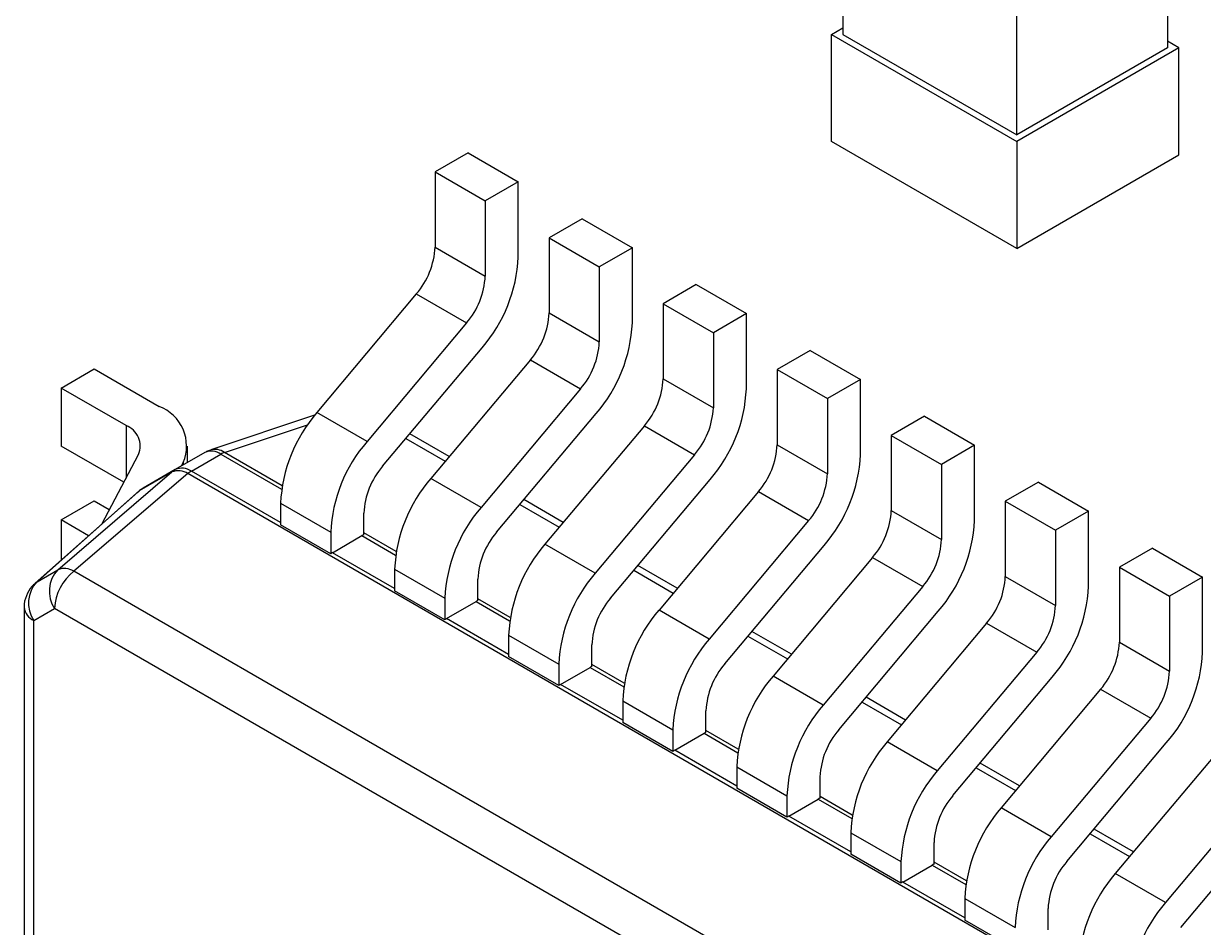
# Model space of a CAD drawing. Header units: millimetres. Extents: x -3 to 395, y 18 to 269.
# Drawn here: x 352.619 to 356.276, y 102.093 to 104.894 of the extents above; entities that cross this region are included whole.
import ezdxf

# ---------------------------------------------------------------- set-up
doc = ezdxf.new("R2010")
doc.units = ezdxf.units.MM

msp = doc.modelspace()

# ---------------------------------------------------------------- linework, layer by layer
at = {"color": 7, "linetype": 'Continuous', "lineweight": 25}
for p, q in [((355.1585, 105.4829), (355.1585, 104.8599)), ((356.1647, 105.4417), (356.1647, 104.8186)), ((355.6973, 104.5488), (355.6973, 105.1718)), ((355.1231, 104.8599), (355.1585, 104.8803)), ((355.1231, 104.8599), (355.6973, 104.5284)), ((355.1231, 104.5283), (355.1231, 104.8599)), ((355.1585, 104.8599), (355.6973, 104.5488)), ((356.2001, 104.8186), (356.1647, 104.839)), ((356.1647, 104.8186), (355.6973, 104.5488)), ((356.2001, 104.8186), (355.6973, 104.5284)), ((356.2001, 104.4871), (356.2001, 104.8186)), ((355.6973, 104.1969), (355.1231, 104.5283)), ((355.6973, 104.5284), (355.6973, 104.1969)), ((353.9968, 104.4934), (353.8942, 104.4342)), ((353.9968, 104.4934), (354.1523, 104.4036)), ((355.6973, 104.1969), (356.2001, 104.4871)), ((353.8942, 104.4342), (354.0498, 104.3444)), ((353.8942, 104.4342), (353.8942, 104.2014)), ((354.1523, 104.4036), (354.0498, 104.3444)), ((354.1523, 104.1708), (354.1523, 104.4036)), ((354.0498, 104.3444), (354.0498, 104.1116)), ((354.3503, 104.2893), (354.2478, 104.2301)), ((354.3503, 104.2893), (354.5059, 104.1995)), ((353.8942, 104.2014), (354.0498, 104.1116)), ((354.2478, 104.2301), (354.4033, 104.1403)), ((354.2478, 104.2301), (354.2478, 103.9973)), ((354.5059, 104.1995), (354.4033, 104.1403)), ((354.5059, 103.9667), (354.5059, 104.1995)), ((354.4033, 104.1403), (354.4033, 103.9075)), ((353.8361, 104.0561), (353.5277, 103.6887)), ((353.8361, 104.0561), (353.9916, 103.9663)), ((354.7039, 104.0852), (354.6013, 104.026)), ((354.7039, 104.0852), (354.8594, 103.9954)), ((354.6013, 104.026), (354.7569, 103.9362)), ((354.6013, 104.026), (354.6013, 103.7932)), ((354.2478, 103.9973), (354.4033, 103.9075)), ((354.8594, 103.9954), (354.7569, 103.9362)), ((354.8594, 103.7626), (354.8594, 103.9954)), ((353.9916, 103.9663), (353.6833, 103.5989)), ((354.7569, 103.9362), (354.7569, 103.7034)), ((353.7314, 103.5222), (354.0398, 103.8895)), ((355.0574, 103.8811), (354.9549, 103.8219)), ((355.0574, 103.8811), (355.213, 103.7913)), ((354.1896, 103.852), (353.8813, 103.4846)), ((354.1896, 103.852), (354.3452, 103.7622)), ((352.7346, 103.7645), (352.8371, 103.8237)), ((352.8371, 103.8237), (353.0387, 103.7073)), ((354.9549, 103.8219), (355.1104, 103.7321)), ((354.9549, 103.8219), (354.9549, 103.5891)), ((352.9362, 103.6481), (352.7346, 103.7645)), ((352.7346, 103.7645), (352.7346, 103.5849)), ((354.3452, 103.7622), (354.0368, 103.3948)), ((354.6013, 103.7932), (354.7569, 103.7034)), ((355.213, 103.7913), (355.1104, 103.7321)), ((355.213, 103.5585), (355.213, 103.7913)), ((355.1104, 103.7321), (355.1104, 103.4993)), ((353.6833, 103.5989), (353.5277, 103.6887)), ((353.5208, 103.6803), (353.1986, 103.573)), ((354.0849, 103.3181), (354.3933, 103.6854)), ((355.411, 103.677), (355.3084, 103.6178)), ((355.411, 103.677), (355.5665, 103.5872)), ((353.9381, 103.5524), (353.816, 103.6229)), ((354.5432, 103.6479), (354.2348, 103.2805)), ((354.5432, 103.6479), (354.6987, 103.5581)), ((355.3084, 103.6178), (355.464, 103.528)), ((355.3084, 103.6178), (355.3084, 103.385)), ((352.9292, 103.4725), (352.7346, 103.5849)), ((353.1266, 103.5337), (353.1266, 103.5849)), ((354.9549, 103.5891), (355.1104, 103.4993)), ((355.5665, 103.5872), (355.464, 103.528)), ((355.5665, 103.3544), (355.5665, 103.5872)), ((352.8607, 103.3432), (352.9748, 103.5587)), ((353.1802, 103.5647), (353.0889, 103.512)), ((353.1389, 103.507), (353.2302, 103.5598)), ((354.6987, 103.5581), (354.3904, 103.1907)), ((352.7248, 103.2018), (353.0784, 103.5045)), ((352.9784, 103.4467), (353.0784, 103.5045)), ((353.0889, 103.512), (352.9889, 103.4542)), ((353.1135, 103.5342), (353.1073, 103.5226)), ((355.464, 103.528), (355.464, 103.2952)), ((353.1278, 103.4996), (352.7742, 103.1969)), ((357.6654, 100.8801), (353.1278, 103.4996)), ((354.0368, 103.3948), (353.8813, 103.4846)), ((354.4385, 103.114), (354.7469, 103.4813)), ((355.7645, 103.4729), (355.662, 103.4137)), ((355.7645, 103.4729), (355.9201, 103.3831)), ((352.9726, 103.4424), (352.6543, 103.1602)), ((352.9784, 103.4467), (352.6602, 103.1645)), ((354.8967, 103.4438), (354.5884, 103.0764)), ((354.8967, 103.4438), (355.0523, 103.354)), ((352.7346, 103.3563), (352.8371, 103.4154)), ((352.8371, 103.4154), (352.8844, 103.3881)), ((353.4152, 103.4075), (353.5707, 103.3177)), ((353.4152, 103.4075), (353.4152, 103.3408)), ((354.2917, 103.3483), (354.1695, 103.4188)), ((355.662, 103.4137), (355.8176, 103.3239)), ((355.662, 103.4137), (355.662, 103.1809)), ((353.6732, 103.3102), (353.6732, 103.3768)), ((355.3084, 103.385), (355.464, 103.2952)), ((355.9201, 103.3831), (355.8176, 103.3239)), ((355.9201, 103.1503), (355.9201, 103.3831)), ((352.8199, 103.307), (352.7346, 103.3563)), ((352.7346, 103.3563), (352.7346, 103.2314)), ((353.5707, 103.251), (353.4152, 103.3408)), ((355.0523, 103.354), (354.7439, 102.9866)), ((355.8176, 103.3239), (355.8176, 103.0911)), ((353.5707, 103.3177), (353.5707, 103.251)), ((353.5763, 103.2545), (353.6676, 103.3073)), ((354.3904, 103.1907), (354.2348, 103.2805)), ((354.7921, 102.9098), (355.1004, 103.2772)), ((356.1181, 103.2688), (356.0155, 103.2096)), ((356.1181, 103.2688), (356.2736, 103.179)), ((354.6452, 103.1442), (354.5231, 103.2147)), ((355.2503, 103.2397), (354.9419, 102.8723)), ((355.2503, 103.2397), (355.4058, 103.1499)), ((352.6602, 103.1645), (352.7248, 103.2018)), ((357.2618, 100.6063), (352.7742, 103.1969)), ((353.7687, 103.2034), (353.9243, 103.1135)), ((353.7687, 103.2034), (353.7687, 103.1367)), ((355.662, 103.1809), (355.8176, 103.0911)), ((356.0155, 103.2096), (356.1711, 103.1198)), ((356.0155, 103.2096), (356.0155, 102.9768)), ((356.2736, 103.179), (356.1711, 103.1198)), ((356.2736, 102.9462), (356.2736, 103.179)), ((354.0268, 103.1061), (354.0268, 103.1727)), ((355.4058, 103.1499), (355.0975, 102.7825)), ((353.9243, 103.0469), (353.7687, 103.1367)), ((353.9243, 103.1135), (353.9243, 103.0469)), ((353.9299, 103.0504), (354.0212, 103.1032)), ((356.1711, 103.1198), (356.1711, 102.887)), ((352.6207, 103.0854), (352.6207, 97.8216)), ((352.6499, 103.0446), (352.7146, 103.0819)), ((357.0067, 100.6041), (352.7146, 103.0819)), ((354.7439, 102.9866), (354.5884, 103.0764)), ((355.1456, 102.7057), (355.454, 103.0731)), ((352.6499, 97.7808), (352.6499, 103.0446)), ((355.6038, 103.0356), (355.2955, 102.6682)), ((355.6038, 103.0356), (355.7594, 102.9458)), ((354.1223, 102.9993), (354.2778, 102.9094)), ((354.1223, 102.9993), (354.1223, 102.9326)), ((354.9988, 102.9401), (354.8766, 103.0106)), ((354.3804, 102.902), (354.3804, 102.9686)), ((356.0155, 102.9768), (356.1711, 102.887)), ((354.2778, 102.8428), (354.1223, 102.9326)), ((355.7594, 102.9458), (355.451, 102.5784)), ((354.2778, 102.9094), (354.2778, 102.8428)), ((354.2834, 102.8463), (354.3748, 102.8991)), ((355.0975, 102.7825), (354.9419, 102.8723)), ((355.4992, 102.5016), (355.8075, 102.869)), ((355.9574, 102.8315), (355.649, 102.4641)), ((355.9574, 102.8315), (356.113, 102.7417)), ((354.4758, 102.7951), (354.6314, 102.7053)), ((354.4758, 102.7951), (354.4758, 102.7285)), ((355.3523, 102.736), (355.2302, 102.8065)), ((354.7339, 102.6979), (354.7339, 102.7645)), ((356.113, 102.7417), (355.8046, 102.3743)), ((354.6314, 102.6387), (354.4758, 102.7285)), ((354.6314, 102.7053), (354.6314, 102.6387)), ((354.637, 102.6422), (354.7283, 102.6949)), ((355.451, 102.5784), (355.2955, 102.6682)), ((355.8527, 102.2975), (356.1611, 102.6649)), ((356.311, 102.6274), (356.0026, 102.26)), ((354.8294, 102.591), (354.9849, 102.5012)), ((354.8294, 102.591), (354.8294, 102.5244)), ((355.7059, 102.5319), (355.5837, 102.6024)), ((355.0875, 102.4938), (355.0875, 102.5604)), ((354.9849, 102.4346), (354.8294, 102.5244)), ((356.4665, 102.5376), (356.1581, 102.1702)), ((354.9849, 102.5012), (354.9849, 102.4346)), ((354.9905, 102.4381), (355.0819, 102.4908)), ((355.8046, 102.3743), (355.649, 102.4641)), ((356.2063, 102.0934), (356.5146, 102.4608)), ((355.1829, 102.3869), (355.3385, 102.2971)), ((355.1829, 102.3869), (355.1829, 102.3203)), ((356.0594, 102.3278), (355.9373, 102.3983)), ((355.441, 102.2897), (355.441, 102.3563)), ((355.3385, 102.2305), (355.1829, 102.3203)), ((355.3385, 102.2971), (355.3385, 102.2305)), ((355.3441, 102.234), (355.4354, 102.2867)), ((356.1581, 102.1702), (356.0026, 102.26)), ((355.5365, 102.1828), (355.692, 102.093)), ((355.5365, 102.1828), (355.5365, 102.1162)), ((355.7946, 102.0856), (355.7946, 102.1522)), ((355.692, 102.0264), (355.5365, 102.1162))]:
    msp.add_line(p, q, dxfattribs=at)
at = {"color": 8, "linetype": 'Continuous', "lineweight": 25}
for p, q in [((353.2414, 103.5652), (353.499, 103.651)), ((352.9362, 103.6481), (352.9362, 103.4858)), ((353.8035, 103.6081), (353.9257, 103.5376)), ((353.2302, 103.5598), (353.4183, 103.4512)), ((353.42, 103.4621), (353.2414, 103.5652)), ((353.1135, 103.5342), (353.1135, 103.5262)), ((353.4152, 103.3476), (353.1389, 103.507)), ((354.1571, 103.404), (354.2793, 103.3335)), ((353.6676, 103.3073), (353.7718, 103.2471)), ((353.7735, 103.258), (353.6733, 103.3158)), ((353.7687, 103.1435), (353.5763, 103.2545)), ((354.5106, 103.1999), (354.6328, 103.1294)), ((354.0212, 103.1032), (354.1254, 103.043)), ((354.1271, 103.0539), (354.0268, 103.1117)), ((354.1223, 102.9394), (353.9299, 103.0504)), ((354.8642, 102.9958), (354.9864, 102.9253)), ((354.3748, 102.8991), (354.4789, 102.8389)), ((354.4806, 102.8498), (354.3804, 102.9076)), ((354.4758, 102.7353), (354.2834, 102.8463)), ((355.2177, 102.7917), (355.3399, 102.7212)), ((354.8342, 102.6457), (354.7339, 102.7035)), ((354.7283, 102.6949), (354.8325, 102.6348)), ((354.8294, 102.5312), (354.637, 102.6422)), ((355.5713, 102.5876), (355.6935, 102.5171)), ((355.0819, 102.4908), (355.1861, 102.4307)), ((355.1877, 102.4416), (355.0875, 102.4994)), ((355.1829, 102.3271), (354.9905, 102.4381)), ((355.9249, 102.3835), (356.047, 102.313)), ((355.4354, 102.2867), (355.5396, 102.2266)), ((355.5413, 102.2375), (355.441, 102.2953)), ((355.5365, 102.123), (355.3441, 102.234))]:
    msp.add_line(p, q, dxfattribs=at)
at = {"color": 7, "linetype": 'Continuous', "lineweight": 25, "flags": 128}
msp.add_lwpolyline([(352.9726, 103.4424), (352.9735, 103.4432), (352.9784, 103.4467)], dxfattribs=at)
at = {"color": 8, "linetype": 'Continuous', "lineweight": 25, "flags": 128}
msp.add_lwpolyline([(352.6543, 103.1602), (352.6552, 103.161), (352.6602, 103.1645)], dxfattribs=at)
at = {"color": 7, "linetype": 'Continuous', "lineweight": 25}
for centre, radius, start, end in [((353.6554, 104.2127), 0.2391, 319.0892, 357.295), ((353.69, 104.1926), 0.4628, 319.0884, 357.295), ((353.8109, 104.1229), 0.2391, 319.0892, 357.295), ((354.0089, 104.0086), 0.2391, 319.0892, 357.295), ((354.0436, 103.9885), 0.4628, 319.0884, 357.295), ((354.1645, 103.9188), 0.2391, 319.0892, 357.295), ((354.3625, 103.8045), 0.2391, 319.0892, 357.295), ((354.3971, 103.7844), 0.4628, 319.0884, 357.295), ((352.9934, 103.5851), 0.1304, 337.0652, 69.6531), ((353.8775, 103.3856), 0.4628, 139.0884, 177.295), ((354.518, 103.7147), 0.2391, 319.0892, 357.295), ((352.9127, 103.585), 0.0674, 337.064, 69.652), ((354.033, 103.2958), 0.4628, 139.0884, 177.295), ((354.716, 103.6004), 0.2391, 319.0892, 357.295), ((353.201, 103.5189), 0.0503, 54.3898, 114.3076), ((353.2719, 103.4882), 0.0828, 111.6095, 120.1785), ((354.7507, 103.5803), 0.4628, 319.0884, 357.295), ((353.1228, 103.4535), 0.0676, 120.063, 131.0293), ((353.0983, 103.4531), 0.0551, 57.5742, 111.1214), ((353.1096, 103.4661), 0.0503, 54.3898, 114.3076), ((353.1916, 103.4163), 0.105, 120.1306, 127.4449), ((353.9121, 103.3656), 0.2391, 139.0892, 177.295), ((354.231, 103.1815), 0.4628, 139.0884, 177.295), ((354.8716, 103.5106), 0.2391, 319.0892, 357.295), ((353.0221, 103.3967), 0.0664, 119.9997, 131.1469), ((354.3866, 103.0917), 0.4628, 139.0884, 177.295), ((355.0696, 103.3963), 0.2391, 319.0892, 357.295), ((355.1042, 103.3762), 0.4628, 319.0884, 357.295), ((353.7143, 103.2263), 0.0934, 116.0527, 119.9421), ((354.2657, 103.1614), 0.2391, 139.0892, 177.295), ((355.2251, 103.3065), 0.2391, 319.0892, 357.295), ((353.6291, 103.1636), 0.1052, 120.1226, 123.7169), ((354.5846, 102.9774), 0.4628, 139.0884, 177.295), ((352.7943, 103.1355), 0.096, 136.335, 213.9342), ((352.8707, 103.074), 0.1563, 128.1285, 177.1054), ((352.7446, 103.1504), 0.0551, 57.5749, 111.1208), ((354.7401, 102.8876), 0.4628, 139.0884, 177.295), ((355.4231, 103.1922), 0.2391, 319.0892, 357.295), ((352.7296, 103.0982), 0.096, 136.3199, 213.9494), ((355.4578, 103.1721), 0.4628, 319.0884, 357.295), ((354.0678, 103.0222), 0.0934, 116.0527, 119.9422), ((354.6192, 102.9574), 0.2391, 139.0892, 177.295), ((354.9381, 102.7733), 0.4628, 139.0884, 177.295), ((355.5787, 103.1024), 0.2391, 319.0892, 357.295), ((353.9827, 102.9595), 0.1052, 120.1227, 123.7168), ((355.0937, 102.6835), 0.4628, 139.0884, 177.295), ((355.7767, 102.9881), 0.2391, 319.0892, 357.295), ((355.8113, 102.968), 0.4628, 319.0884, 357.295), ((354.4214, 102.8181), 0.0934, 116.0527, 119.9421), ((354.9728, 102.7532), 0.2391, 139.0892, 177.2949), ((355.9322, 102.8983), 0.2391, 319.0892, 357.295), ((354.3362, 102.7554), 0.1052, 120.1226, 123.7169), ((355.2917, 102.5692), 0.4628, 139.0884, 177.295), ((355.4472, 102.4794), 0.4628, 139.0884, 177.295), ((355.3263, 102.5491), 0.2391, 139.0892, 177.295), ((354.7749, 102.614), 0.0934, 116.0527, 119.9422), ((355.6452, 102.3651), 0.4628, 139.0884, 177.295), ((354.6898, 102.5513), 0.1052, 120.1227, 123.7168), ((355.8008, 102.2753), 0.4628, 139.0884, 177.295), ((355.1285, 102.4099), 0.0934, 116.0527, 119.9422), ((355.6799, 102.345), 0.2391, 139.0892, 177.295), ((355.9988, 102.161), 0.4628, 139.0884, 177.295), ((355.0433, 102.3472), 0.1052, 120.1227, 123.7168), ((356.1543, 102.0712), 0.4628, 139.0884, 177.295), ((356.0334, 102.1409), 0.2391, 139.0892, 177.2949), ((355.4821, 102.2058), 0.0934, 116.0527, 119.9421), ((355.3969, 102.1431), 0.1052, 120.1226, 123.7169), ((356.3523, 101.9569), 0.4628, 139.0884, 177.295), ((356.5079, 101.8671), 0.4628, 139.0884, 177.295)]:
    msp.add_arc(centre, radius, start, end, dxfattribs=at)
at = {"color": 8, "linetype": 'Continuous', "lineweight": 25}
for centre, radius, start, end in [((353.2118, 103.5241), 0.0506, 54.2525, 105.0383), ((352.6694, 103.0894), 0.0489, 184.7644, 246.5779)]:
    msp.add_arc(centre, radius, start, end, dxfattribs=at)
at = {"color": 7, "linetype": 'Continuous', "lineweight": 25}
for points, knots in [([(353.1991, 103.5719), (353.1966, 103.5715), (353.1899, 103.5705), (353.1841, 103.5668), (353.1804, 103.5644)], [0, 0, 0, 0, 0.365839, 1, 1, 1, 1]), ([(352.989, 103.4539), (352.9875, 103.4532), (352.9815, 103.4502), (352.9769, 103.4453), (352.9733, 103.4416)], [0, 0, 0, 0, 0.24305, 1, 1, 1, 1]), ([(352.6551, 103.1594), (352.6512, 103.1563), (352.6388, 103.1462), (352.6263, 103.1209), (352.6186, 103.0976), (352.6208, 103.0856), (352.6208, 103.0854)], [0, 0, 0, 0, 0.174894, 0.566336, 0.98989, 1, 1, 1, 1])]:
    msp.add_open_spline(points, degree=3, knots=knots, dxfattribs=at)

doc.saveas('drawing.dxf')
